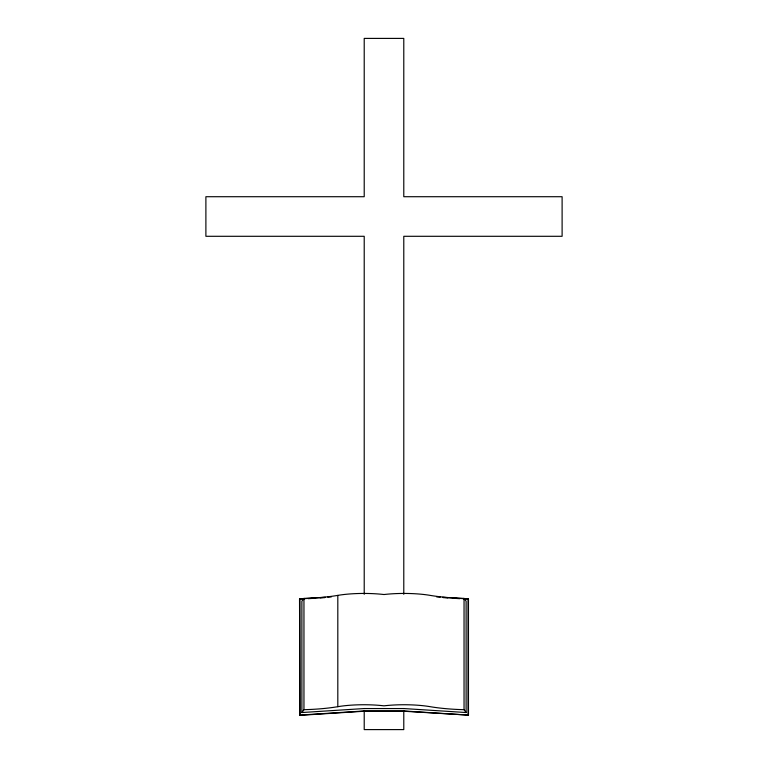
<?xml version="1.0" encoding="UTF-8"?>
<svg xmlns="http://www.w3.org/2000/svg" width="768" height="768" viewBox="0 0 768 768"><rect width="100%" height="100%" fill="white"/><g stroke="black" fill="none" stroke-linecap="round" stroke-linejoin="round"><path stroke-width="1.15" d="M303.955 598.387L301.891 601.229L301.891 712.531L364.214 708.547L403.786 708.547L466.109 712.531L466.109 601.229L464.045 598.387A66.422 13.814 0 0 1 430.186 595.382A41.155 8.554 0 0 0 384 594.528A41.155 8.554 0 0 0 337.814 595.382A66.422 13.814 0 0 1 303.955 598.387L303.955 709.69L301.891 712.531M463.344 598.896L468.47 598.963L468.47 715.104L403.786 711.235L364.214 711.235L299.894 715.344L299.53 598.963L325.402 597.302M327.754 597.158L331.286 596.928M299.53 598.963L304.656 598.896M308.237 598.675L315.379 598.214M320.141 597.907L324.902 597.61M299.53 715.104L364.214 710.966L403.786 710.966L468.47 715.104M436.714 596.928L440.246 597.158M442.598 597.302L468.47 598.963M443.098 597.61L447.859 597.907M452.621 598.214L459.763 598.675M464.045 598.387L464.045 709.69L466.109 712.531M468.106 599.203L468.106 715.344M403.786 594.298L403.786 236.294L562.109 236.294L562.109 196.714L403.786 196.714L403.786 38.4L364.214 38.4L364.214 196.714L205.891 196.714L205.891 236.294L364.214 236.294L364.214 594.298M403.786 710.438L403.786 729.6L364.214 729.6L364.214 710.438M337.814 595.382L337.814 706.685A66.422 13.814 0 0 1 303.955 709.69M299.894 599.203L299.894 715.344M464.045 709.69A66.422 13.814 0 0 1 430.186 706.685A41.155 8.554 0 0 0 384 705.83A41.155 8.554 0 0 0 337.814 706.685"/></g></svg>
